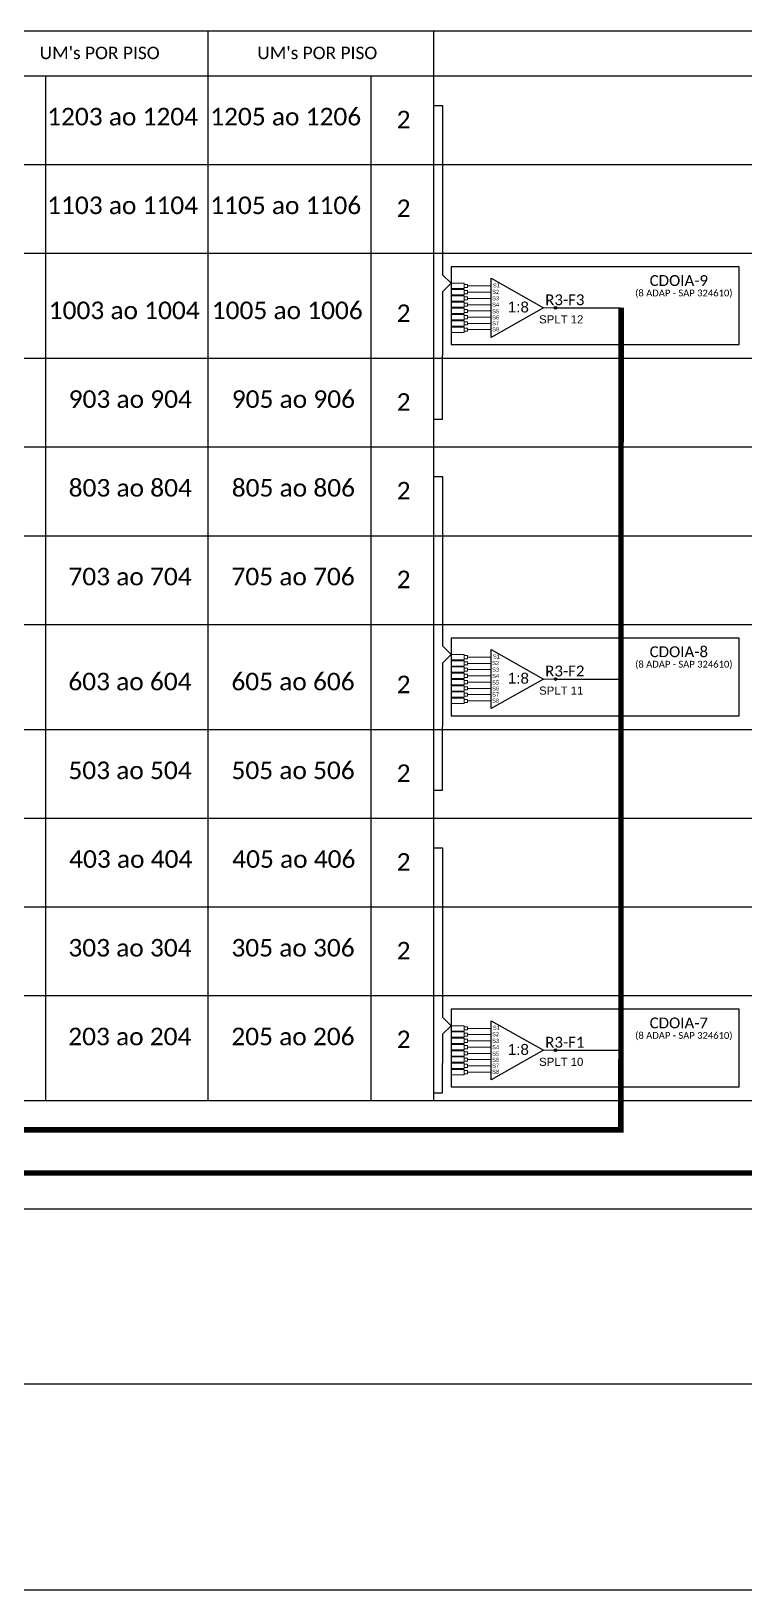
# Model space of a CAD drawing. Extents: x -4 to 837, y 1 to 595.
# Drawn here: x 533.3 to 664.9, y 1.3 to 288.8 of the extents above; entities that cross this region are included whole.
import ezdxf
from ezdxf.enums import TextEntityAlignment as Align

# ---------------------------------------------------------------- set-up
doc = ezdxf.new("R2010")
doc.units = 0
doc.styles.add('ARIAL', font='arial.ttf')
doc.styles.add('WMF-Calibri0', font='calibri.ttf')

# ---------------------------------------------------------------- blocks, each defined once
blk = doc.blocks.new('SPLITTER FUTURO')
blk.add_point((0, 0))
at = {"style": 'ARIAL', "text_generation_flag": 6, "flags": 4}
for tag, p, height in [('SPLT', (-6.22, -4.1), 1.5), ('INSTAL.', (-6.25, -6.09), 1.25)]:
    blk.add_attdef(tag, p, '', height=height, rotation=180, dxfattribs=at)
blk = doc.blocks.new('SPLT_1-8_SC-APC_ESQ')
at = {"color": 1}
blk.add_lwpolyline([(7.37, -2.1), (17.04, -7.55), (7.37, -13), (7.37, -2.1)], dxfattribs=at)
at = {"color": 3, "lineweight": 0}
for points in [[(2.41, -3.02), (0, -3.02)], [(2.41, -4), (0, -4)], [(2.41, -4.17), (0, -4.17)], [(2.41, -5.16), (0, -5.16)], [(2.41, -5.32), (0, -5.32)], [(2.41, -3.02), (2.41, -4)], [(2.41, -4.17), (2.41, -5.16)], [(2.41, -5.32), (2.41, -6.31)], [(2.99, -3.51), (7.37, -3.51)], [(7.37, -4.66), (2.99, -4.66)], [(2.41, -6.31), (0, -6.31)], [(2.41, -6.48), (0, -6.48)], [(2.41, -7.46), (0, -7.46)], [(2.41, -7.63), (0, -7.63)], [(2.41, -8.62), (0, -8.62)], [(2.41, -6.48), (2.41, -7.46)], [(2.41, -7.63), (2.41, -8.62)], [(7.37, -5.82), (2.99, -5.82)], [(7.37, -6.97), (2.99, -6.97)], [(7.37, -8.12), (2.99, -8.12)], [(2.41, -8.78), (0, -8.78)], [(2.41, -9.77), (0, -9.77)], [(2.41, -9.94), (0, -9.94)], [(2.41, -10.92), (0, -10.92)], [(2.41, -11.09), (0, -11.09)], [(2.41, -8.78), (2.41, -9.77)], [(2.41, -9.94), (2.41, -10.92)], [(2.41, -11.09), (2.41, -12.08)], [(7.37, -9.28), (2.99, -9.28)], [(7.37, -10.43), (2.99, -10.43)], [(2.41, -12.08), (0, -12.08)], [(7.37, -11.58), (2.99, -11.58)]]:
    blk.add_lwpolyline(points, dxfattribs=at)
for points in [[(2.99, -3.22), (2.41, -3.22), (2.41, -3.8), (2.99, -3.8)], [(2.99, -4.38), (2.41, -4.38), (2.41, -4.95), (2.99, -4.95)], [(2.99, -5.53), (2.41, -5.53), (2.41, -6.1), (2.99, -6.1)], [(2.99, -6.68), (2.41, -6.68), (2.41, -7.26), (2.99, -7.26)], [(2.99, -7.84), (2.41, -7.84), (2.41, -8.41), (2.99, -8.41)], [(2.99, -8.99), (2.41, -8.99), (2.41, -9.56), (2.99, -9.56)], [(2.99, -10.14), (2.41, -10.14), (2.41, -10.72), (2.99, -10.72)], [(2.99, -11.3), (2.41, -11.3), (2.41, -11.87), (2.99, -11.87)]]:
    blk.add_lwpolyline(points, close=True, dxfattribs=at)
at = {"color": 1, "lineweight": 0}
blk.add_lwpolyline([(17.04, -7.55), (19.26, -7.55)], dxfattribs=at)
at = {"color": 1, "style": 'ARIAL'}
for s, height, p in [('S3', 0.75, (7.55, -6.18)), ('S2', 0.75, (7.56, -4.97)), ('S1', 0.75, (7.7, -3.78)), ('S5', 0.75, (7.55, -8.57)), ('S4', 0.75, (7.55, -7.36)), ('1:8', 2, (10.45, -8.4)), ('S6', 0.75, (7.55, -9.69)), ('S7', 0.75, (7.55, -10.78)), ('S8', 0.75, (7.55, -11.9))]:
    blk.add_text(s, height=height, dxfattribs=at).set_placement(p)

msp = doc.modelspace()

# ---------------------------------------------------------------- hatches: boundary and pattern name
h = msp.add_hatch(color=3)
h.dxf.hatch_style = 1
edge = h.paths.add_edge_path()
edge.add_arc((630.01, 237.79), 0.242, 0, 360)
h = msp.add_hatch(color=3)
h.dxf.hatch_style = 1
edge = h.paths.add_edge_path()
edge.add_arc((630.01, 169.3), 0.242, 0, 360)
h = msp.add_hatch(color=3)
h.dxf.hatch_style = 1
edge = h.paths.add_edge_path()
edge.add_arc((630.01, 100.81), 0.242, 0, 360)

# ---------------------------------------------------------------- linework, layer by layer
at = {"color": 30}
for p, q in [((630.01, 237.79), (642.04, 237.79)), ((630.01, 169.3), (642.04, 169.3)), ((630.01, 100.81), (642.04, 100.81))]:
    msp.add_line(p, q, dxfattribs=at)
msp.add_line((-3.83, 1.26), (837.17, 1.26))
at = {"color": 0}
for points in [[(771.38, 288.83), (337.42, 288.83)], [(337.42, 280.61), (771.38, 280.61)]]:
    msp.add_lwpolyline(points, dxfattribs=at)
for points in [[(565.94, 91.52), (565.94, 288.83)], [(607.53, 91.52), (607.53, 288.83)], [(535.93, 280.61), (535.93, 91.52)], [(595.96, 280.61), (595.96, 91.52)], [(337.42, 264.24), (771.38, 264.24)], [(337.42, 247.86), (771.38, 247.86)], [(337.42, 228.49), (771.38, 228.49)], [(337.42, 212.12), (771.38, 212.12)], [(337.42, 195.75), (771.38, 195.75)], [(337.42, 179.38), (771.38, 179.38)], [(337.42, 160), (771.38, 160)], [(337.42, 143.63), (771.38, 143.63)], [(337.42, 127.26), (771.38, 127.26)], [(337.42, 110.89), (771.38, 110.89)], [(337.42, 91.52), (771.38, 91.52)], [(337.42, 39.28), (771.38, 39.28)]]:
    msp.add_lwpolyline(points)
at = {"color": 3}
for points in [[(607.53, 217.27), (609.18, 217.27), (609.19, 240.81), (610.75, 242.32), (609.19, 243.83), (609.19, 275.07), (607.53, 275.07)], [(607.53, 148.78), (609.18, 148.78), (609.19, 172.32), (610.75, 173.83), (609.19, 175.34), (609.19, 206.58), (607.53, 206.58)], [(607.53, 92.96), (609.18, 92.96), (609.19, 103.84), (610.75, 105.34), (609.19, 106.85), (609.19, 138.09), (607.53, 138.09)], [(531.49, 71.55), (726.1, 71.55)]]:
    msp.add_lwpolyline(points, dxfattribs=at)
at = {"color": 1}
for points in [[(663.88, 245.34), (610.75, 245.34), (610.75, 231.02), (663.88, 231.02)], [(663.88, 176.85), (610.75, 176.85), (610.75, 162.53), (663.88, 162.53)], [(663.88, 108.36), (610.75, 108.36), (610.75, 94.04), (663.88, 94.04)]]:
    msp.add_lwpolyline(points, close=True, dxfattribs=at)
at = {"color": 30, "const_width": 1}
msp.add_lwpolyline([(496.46, 73.99), (496.46, 86.13), (642.04, 86.13), (642.1, 237.79)], dxfattribs=at)
at = {"color": 114, "const_width": 1}
msp.add_lwpolyline([(503.36, 73.99), (503.36, 78.15), (695.23, 78.15), (695.28, 237.79)], dxfattribs=at)
at = {"color": 3}
for centre in [(630.01, 237.79), (630.01, 169.3), (630.01, 100.81)]:
    msp.add_circle(centre, 0.242, dxfattribs=at)

# ---------------------------------------------------------------- block references
for p in [(610.75, 245.34), (610.75, 176.85), (610.75, 108.36)]:
    msp.add_blockref('SPLT_1-8_SC-APC_ESQ', p)
ref = msp.add_blockref('SPLITTER FUTURO', (628.55, 239), dxfattribs=dict(xscale=-1))
ref.add_attrib('SPLT', 'SPLT 12', (626.97, 234.91), dxfattribs={"height": 1.5, "rotation": 180, "style": 'ARIAL', "text_generation_flag": 6})
ref = msp.add_blockref('SPLITTER FUTURO', (628.55, 170.52), dxfattribs=dict(xscale=-1))
ref.add_attrib('SPLT', 'SPLT 11', (626.97, 166.42), dxfattribs={"height": 1.5, "rotation": 180, "style": 'ARIAL', "text_generation_flag": 6})
ref = msp.add_blockref('SPLITTER FUTURO', (628.55, 102.03), dxfattribs=dict(xscale=-1))
ref.add_attrib('SPLT', 'SPLT 10', (626.97, 97.93), dxfattribs={"height": 1.5, "rotation": 180, "style": 'ARIAL', "text_generation_flag": 6})

# ---------------------------------------------------------------- texts
at = {"color": 0, "style": 'WMF-Calibri0'}
for p in [(534.86, 283.67), (574.99, 283.67)]:
    msp.add_text("UM's POR PISO", height=2.3, dxfattribs=at).set_placement(p)
at = {"color": 7, "style": 'WMF-Calibri0'}
for s, p in [('1203 ao 1204', (536.24, 271.45)), ('1205 ao 1206', (566.31, 271.45)), ('1103 ao 1104', (536.24, 255.08)), ('1105 ao 1106', (566.31, 255.08)), ('1003 ao 1004', (536.53, 235.7)), ('1005 ao 1006', (566.6, 235.7)), ('903 ao 904', (540.21, 219.33)), ('905 ao 906', (570.29, 219.33)), ('803 ao 804', (540.21, 202.96)), ('805 ao 806', (570.29, 202.96)), ('703 ao 704', (540.17, 186.59)), ('705 ao 706', (570.24, 186.59)), ('603 ao 604', (540.15, 167.22)), ('605 ao 606', (570.22, 167.22)), ('503 ao 504', (540.17, 150.84)), ('505 ao 506', (570.24, 150.84)), ('403 ao 404', (540.3, 134.47)), ('405 ao 406', (570.37, 134.47)), ('303 ao 304', (540.16, 118.1)), ('305 ao 306', (570.23, 118.1)), ('203 ao 204', (540.13, 101.73)), ('205 ao 206', (570.21, 101.73))]:
    msp.add_text(s, height=3.24, dxfattribs=at).set_placement(p)
at = {"color": 1, "style": 'WMF-Calibri0'}
for s, p in [('CDOIA-9', (647.35, 241.82)), ('CDOIA-8', (647.35, 173.34)), ('CDOIA-7', (647.35, 104.85))]:
    msp.add_text(s, height=2, dxfattribs=at).set_placement(p)
at = {"color": 30, "style": 'WMF-Calibri0'}
for s, p in [('R3-F3', (628.09, 238.27)), ('R3-F2', (628.09, 169.78)), ('R3-F1', (628.09, 101.29))]:
    msp.add_text(s, height=2, dxfattribs=at).set_placement(p)
at = {"color": 1, "style": 'WMF-Calibri0'}
for p in [(653.66, 239.9), (653.66, 171.41), (653.66, 102.92)]:
    msp.add_text('(8 ADAP - SAP 324610)', height=1.25, dxfattribs=at).set_placement(p, align=Align.CENTER)
at = {"color": 7, "style": 'WMF-Calibri0', "flags": 4}
for p in [(601.98, 272.53), (601.98, 256.16), (601.98, 236.79), (601.98, 220.42), (601.98, 204.05), (601.98, 187.68), (601.98, 168.3), (601.98, 151.93), (601.98, 135.56), (601.98, 119.19), (601.98, 102.82)]:
    msp.add_attdef('2', text='XX', height=3.24, dxfattribs=at).set_placement(p, align=Align.MIDDLE_CENTER)

doc.saveas('drawing.dxf')
